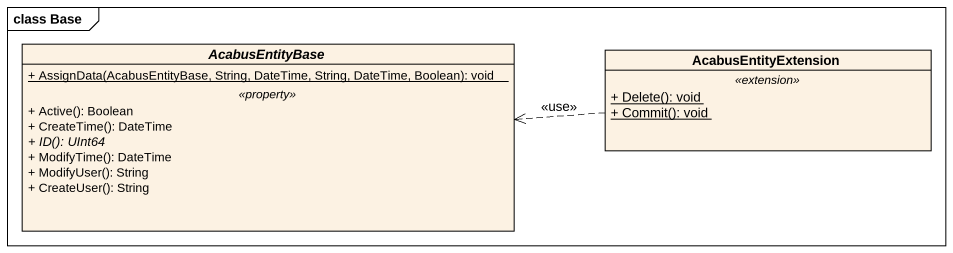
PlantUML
@startuml
mainframe class Base
hide circle
hide empty members
skinparam classAttributeIconSize 0
abstract class AcabusEntityBase {
  {static} + AssignData(AcabusEntityBase, String, DateTime, String, DateTime, Boolean): void
  .. <<property>> ..
  + Active(): Boolean
  + CreateTime(): DateTime
  {abstract} + ID(): UInt64
  + ModifyTime(): DateTime
  + ModifyUser(): String
  + CreateUser(): String
}
class AcabusEntityExtension {
  .. <<extension>> ..
  {static} + Delete(): void
  {static} + Commit(): void
}
AcabusEntityExtension .left.> AcabusEntityBase : <<use>>
@enduml
